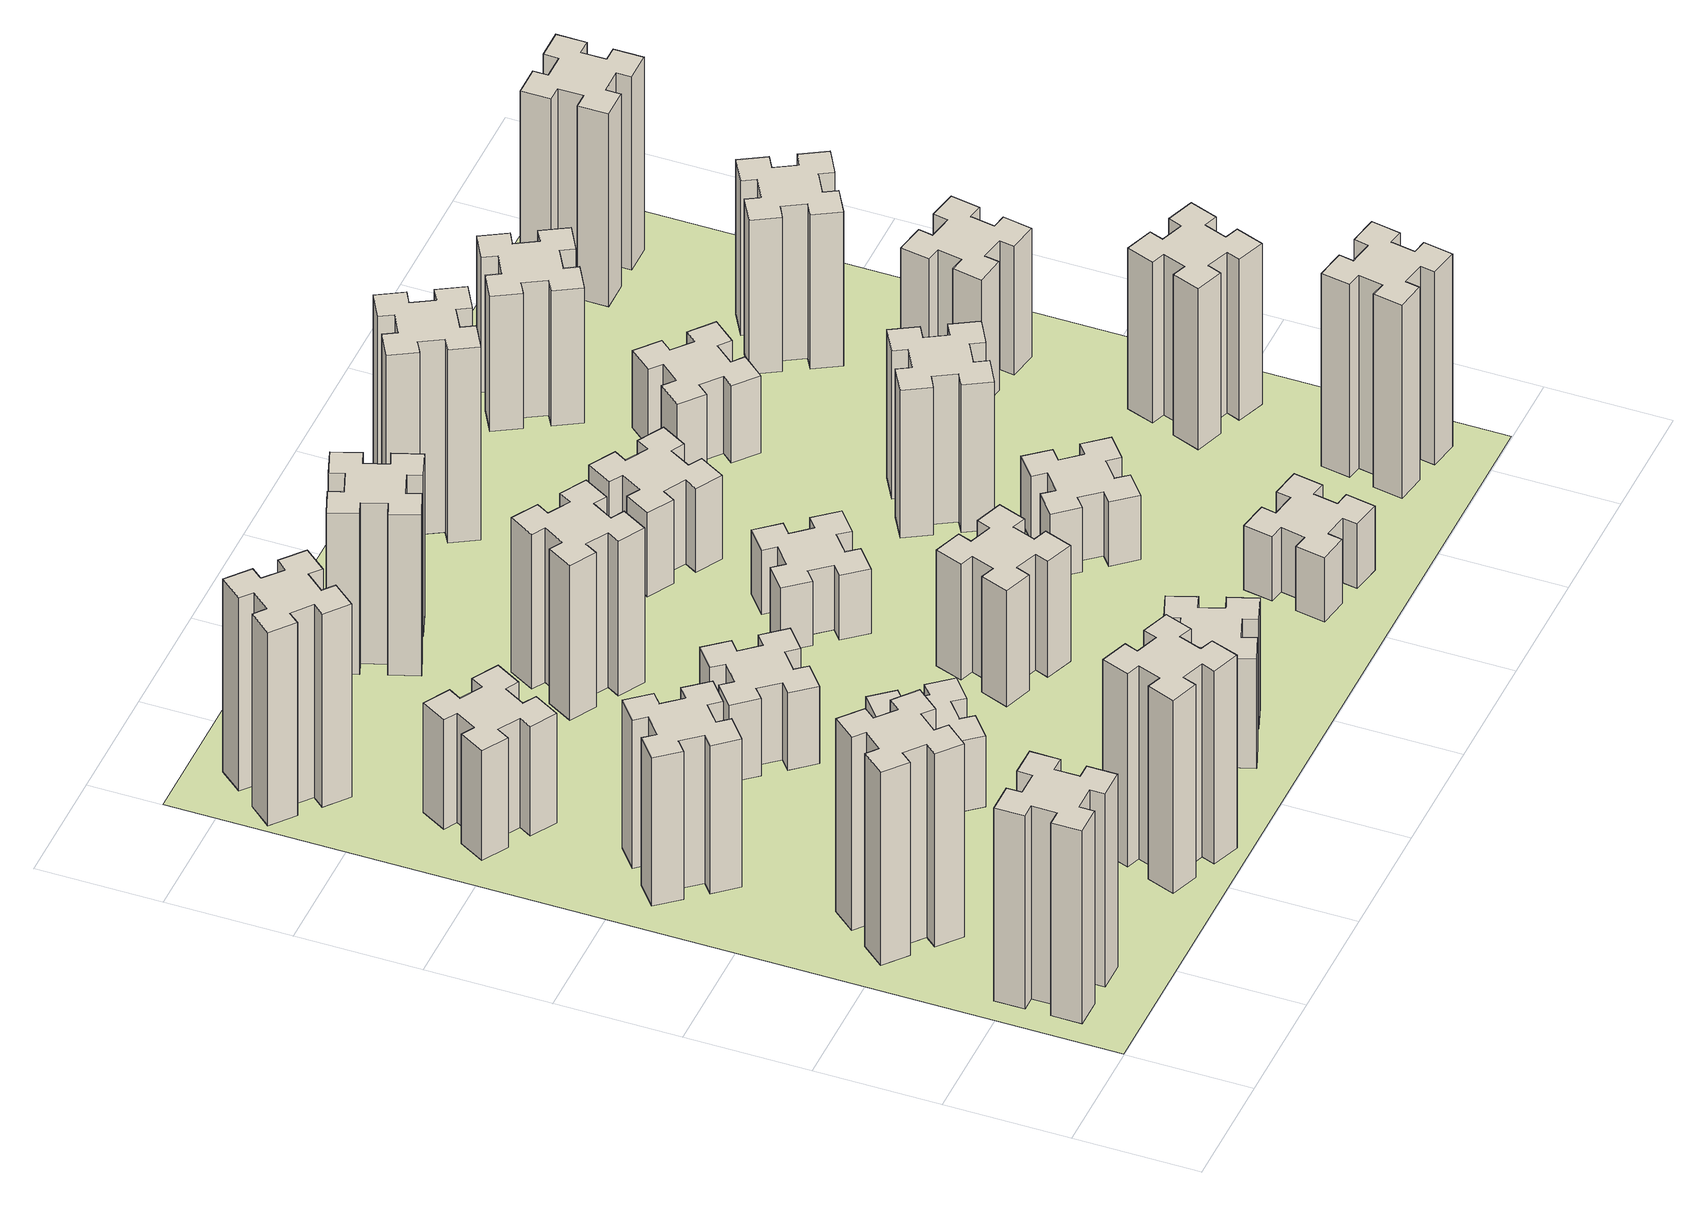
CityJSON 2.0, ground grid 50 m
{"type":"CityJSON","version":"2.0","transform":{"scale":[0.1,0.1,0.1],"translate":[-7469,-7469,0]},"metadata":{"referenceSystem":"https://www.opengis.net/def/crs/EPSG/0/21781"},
"CityObjects":{
"building1":{"type":"Building","attributes":{"class":"1000","function":"1000","usage":"1000","yearOfConstruction":2016,"roofType":"1000","measuredHeight":90,"storeysAboveGround":30,"storeysBelowGround":0},"geometry":[{"type":"Solid","lod":"1","boundaries":[[[[0,1,2,3,4,5,6,7,8,9,10,11,12,13,14,15,16,17,18,19]],[[17,16,20,21]],[[16,15,22,20]],[[15,14,23,22]],[[14,13,24,23]],[[13,12,25,24]],[[12,11,26,25]],[[11,10,27,26]],[[10,9,28,27]],[[9,8,29,28]],[[8,7,30,29]],[[7,6,31,30]],[[6,5,32,31]],[[5,4,33,32]],[[4,3,34,33]],[[3,2,35,34]],[[2,1,36,35]],[[1,0,37,36]],[[0,19,38,37]],[[19,18,39,38]],[[18,17,21,39]],[[24,25,26,27,28,29,30,31,32,33,34,35,36,37,38,39,21,20,22,23]]]]}]},
"building2":{"type":"Building","attributes":{"class":"1000","function":"1000","usage":"1000","yearOfConstruction":2016,"roofType":"1000","measuredHeight":90,"storeysAboveGround":30,"storeysBelowGround":0},"geometry":[{"type":"Solid","lod":"1","boundaries":[[[[40,41,42,43,44,45,46,47,48,49,50,51,52,53,54,55,56,57,58,59]],[[57,56,60,61]],[[56,55,62,60]],[[55,54,63,62]],[[54,53,64,63]],[[53,52,65,64]],[[52,51,66,65]],[[51,50,67,66]],[[50,49,68,67]],[[49,48,69,68]],[[48,47,70,69]],[[47,46,71,70]],[[46,45,72,71]],[[45,44,73,72]],[[44,43,74,73]],[[43,42,75,74]],[[42,41,76,75]],[[41,40,77,76]],[[40,59,78,77]],[[59,58,79,78]],[[58,57,61,79]],[[64,65,66,67,68,69,70,71,72,73,74,75,76,77,78,79,61,60,62,63]]]]}]},
"building3":{"type":"Building","attributes":{"class":"1000","function":"1000","usage":"1000","yearOfConstruction":2016,"roofType":"1000","measuredHeight":69,"storeysAboveGround":30,"storeysBelowGround":0},"geometry":[{"type":"Solid","lod":"1","boundaries":[[[[80,81,82,83,84,85,86,87,88,89,90,91,92,93,94,95,96,97,98,99]],[[97,96,100,101]],[[96,95,102,100]],[[95,94,103,102]],[[94,93,104,103]],[[93,92,105,104]],[[92,91,106,105]],[[91,90,107,106]],[[90,89,108,107]],[[89,88,109,108]],[[88,87,110,109]],[[87,86,111,110]],[[86,85,112,111]],[[85,84,113,112]],[[84,83,114,113]],[[83,82,115,114]],[[82,81,116,115]],[[81,80,117,116]],[[80,99,118,117]],[[99,98,119,118]],[[98,97,101,119]],[[104,105,106,107,108,109,110,111,112,113,114,115,116,117,118,119,101,100,102,103]]]]}]},
"building4":{"type":"Building","attributes":{"class":"1000","function":"1000","usage":"1000","yearOfConstruction":2016,"roofType":"1000","measuredHeight":51,"storeysAboveGround":30,"storeysBelowGround":0},"geometry":[{"type":"Solid","lod":"1","boundaries":[[[[120,121,122,123,124,125,126,127,128,129,130,131,132,133,134,135,136,137,138,139]],[[137,136,140,141]],[[136,135,142,140]],[[135,134,143,142]],[[134,133,144,143]],[[133,132,145,144]],[[132,131,146,145]],[[131,130,147,146]],[[130,129,148,147]],[[129,128,149,148]],[[128,127,150,149]],[[127,126,151,150]],[[126,125,152,151]],[[125,124,153,152]],[[124,123,154,153]],[[123,122,155,154]],[[122,121,156,155]],[[121,120,157,156]],[[120,139,158,157]],[[139,138,159,158]],[[138,137,141,159]],[[144,145,146,147,148,149,150,151,152,153,154,155,156,157,158,159,141,140,142,143]]]]}]},
"building5":{"type":"Building","attributes":{"class":"1000","function":"1000","usage":"1000","yearOfConstruction":2016,"roofType":"1000","measuredHeight":90,"storeysAboveGround":30,"storeysBelowGround":0},"geometry":[{"type":"Solid","lod":"1","boundaries":[[[[160,161,162,163,164,165,166,167,168,169,170,171,172,173,174,175,176,177,178,179]],[[177,176,180,181]],[[176,175,182,180]],[[175,174,183,182]],[[174,173,184,183]],[[173,172,185,184]],[[172,171,186,185]],[[171,170,187,186]],[[170,169,188,187]],[[169,168,189,188]],[[168,167,190,189]],[[167,166,191,190]],[[166,165,192,191]],[[165,164,193,192]],[[164,163,194,193]],[[163,162,195,194]],[[162,161,196,195]],[[161,160,197,196]],[[160,179,198,197]],[[179,178,199,198]],[[178,177,181,199]],[[184,185,186,187,188,189,190,191,192,193,194,195,196,197,198,199,181,180,182,183]]]]}]},
"building6":{"type":"Building","attributes":{"class":"1000","function":"1000","usage":"1000","yearOfConstruction":2016,"roofType":"1000","measuredHeight":90,"storeysAboveGround":30,"storeysBelowGround":0},"geometry":[{"type":"Solid","lod":"1","boundaries":[[[[200,201,202,203,204,205,206,207,208,209,210,211,212,213,214,215,216,217,218,219]],[[217,216,220,221]],[[216,215,222,220]],[[215,214,223,222]],[[214,213,224,223]],[[213,212,225,224]],[[212,211,226,225]],[[211,210,227,226]],[[210,209,228,227]],[[209,208,229,228]],[[208,207,230,229]],[[207,206,231,230]],[[206,205,232,231]],[[205,204,233,232]],[[204,203,234,233]],[[203,202,235,234]],[[202,201,236,235]],[[201,200,237,236]],[[200,219,238,237]],[[219,218,239,238]],[[218,217,221,239]],[[224,225,226,227,228,229,230,231,232,233,234,235,236,237,238,239,221,220,222,223]]]]}]},
"building7":{"type":"Building","attributes":{"class":"1000","function":"1000","usage":"1000","yearOfConstruction":2016,"roofType":"1000","measuredHeight":33,"storeysAboveGround":30,"storeysBelowGround":0},"geometry":[{"type":"Solid","lod":"1","boundaries":[[[[240,241,242,243,244,245,246,247,248,249,250,251,252,253,254,255,256,257,258,259]],[[257,256,260,261]],[[256,255,262,260]],[[255,254,263,262]],[[254,253,264,263]],[[253,252,265,264]],[[252,251,266,265]],[[251,250,267,266]],[[250,249,268,267]],[[249,248,269,268]],[[248,247,270,269]],[[247,246,271,270]],[[246,245,272,271]],[[245,244,273,272]],[[244,243,274,273]],[[243,242,275,274]],[[242,241,276,275]],[[241,240,277,276]],[[240,259,278,277]],[[259,258,279,278]],[[258,257,261,279]],[[264,265,266,267,268,269,270,271,272,273,274,275,276,277,278,279,261,260,262,263]]]]}]},
"building8":{"type":"Building","attributes":{"class":"1000","function":"1000","usage":"1000","yearOfConstruction":2016,"roofType":"1000","measuredHeight":36,"storeysAboveGround":30,"storeysBelowGround":0},"geometry":[{"type":"Solid","lod":"1","boundaries":[[[[280,281,282,283,284,285,286,287,288,289,290,291,292,293,294,295,296,297,298,299]],[[297,296,300,301]],[[296,295,302,300]],[[295,294,303,302]],[[294,293,304,303]],[[293,292,305,304]],[[292,291,306,305]],[[291,290,307,306]],[[290,289,308,307]],[[289,288,309,308]],[[288,287,310,309]],[[287,286,311,310]],[[286,285,312,311]],[[285,284,313,312]],[[284,283,314,313]],[[283,282,315,314]],[[282,281,316,315]],[[281,280,317,316]],[[280,299,318,317]],[[299,298,319,318]],[[298,297,301,319]],[[304,305,306,307,308,309,310,311,312,313,314,315,316,317,318,319,301,300,302,303]]]]}]},
"building9":{"type":"Building","attributes":{"class":"1000","function":"1000","usage":"1000","yearOfConstruction":2016,"roofType":"1000","measuredHeight":51,"storeysAboveGround":30,"storeysBelowGround":0},"geometry":[{"type":"Solid","lod":"1","boundaries":[[[[320,321,322,323,324,325,326,327,328,329,330,331,332,333,334,335,336,337,338,339]],[[337,336,340,341]],[[336,335,342,340]],[[335,334,343,342]],[[334,333,344,343]],[[333,332,345,344]],[[332,331,346,345]],[[331,330,347,346]],[[330,329,348,347]],[[329,328,349,348]],[[328,327,350,349]],[[327,326,351,350]],[[326,325,352,351]],[[325,324,353,352]],[[324,323,354,353]],[[323,322,355,354]],[[322,321,356,355]],[[321,320,357,356]],[[320,339,358,357]],[[339,338,359,358]],[[338,337,341,359]],[[344,345,346,347,348,349,350,351,352,353,354,355,356,357,358,359,341,340,342,343]]]]}]},
"building10":{"type":"Building","attributes":{"class":"1000","function":"1000","usage":"1000","yearOfConstruction":2016,"roofType":"1000","measuredHeight":72,"storeysAboveGround":30,"storeysBelowGround":0},"geometry":[{"type":"Solid","lod":"1","boundaries":[[[[360,361,362,363,364,365,366,367,368,369,370,371,372,373,374,375,376,377,378,379]],[[377,376,380,381]],[[376,375,382,380]],[[375,374,383,382]],[[374,373,384,383]],[[373,372,385,384]],[[372,371,386,385]],[[371,370,387,386]],[[370,369,388,387]],[[369,368,389,388]],[[368,367,390,389]],[[367,366,391,390]],[[366,365,392,391]],[[365,364,393,392]],[[364,363,394,393]],[[363,362,395,394]],[[362,361,396,395]],[[361,360,397,396]],[[360,379,398,397]],[[379,378,399,398]],[[378,377,381,399]],[[384,385,386,387,388,389,390,391,392,393,394,395,396,397,398,399,381,380,382,383]]]]}]},
"building11":{"type":"Building","attributes":{"class":"1000","function":"1000","usage":"1000","yearOfConstruction":2016,"roofType":"1000","measuredHeight":75,"storeysAboveGround":30,"storeysBelowGround":0},"geometry":[{"type":"Solid","lod":"1","boundaries":[[[[400,401,402,403,404,405,406,407,408,409,410,411,412,413,414,415,416,417,418,419]],[[417,416,420,421]],[[416,415,422,420]],[[415,414,423,422]],[[414,413,424,423]],[[413,412,425,424]],[[412,411,426,425]],[[411,410,427,426]],[[410,409,428,427]],[[409,408,429,428]],[[408,407,430,429]],[[407,406,431,430]],[[406,405,432,431]],[[405,404,433,432]],[[404,403,434,433]],[[403,402,435,434]],[[402,401,436,435]],[[401,400,437,436]],[[400,419,438,437]],[[419,418,439,438]],[[418,417,421,439]],[[424,425,426,427,428,429,430,431,432,433,434,435,436,437,438,439,421,420,422,423]]]]}]},
"building12":{"type":"Building","attributes":{"class":"1000","function":"1000","usage":"1000","yearOfConstruction":2016,"roofType":"1000","measuredHeight":54,"storeysAboveGround":30,"storeysBelowGround":0},"geometry":[{"type":"Solid","lod":"1","boundaries":[[[[440,441,442,443,444,445,446,447,448,449,450,451,452,453,454,455,456,457,458,459]],[[457,456,460,461]],[[456,455,462,460]],[[455,454,463,462]],[[454,453,464,463]],[[453,452,465,464]],[[452,451,466,465]],[[451,450,467,466]],[[450,449,468,467]],[[449,448,469,468]],[[448,447,470,469]],[[447,446,471,470]],[[446,445,472,471]],[[445,444,473,472]],[[444,443,474,473]],[[443,442,475,474]],[[442,441,476,475]],[[441,440,477,476]],[[440,459,478,477]],[[459,458,479,478]],[[458,457,461,479]],[[464,465,466,467,468,469,470,471,472,473,474,475,476,477,478,479,461,460,462,463]]]]}]},
"building13":{"type":"Building","attributes":{"class":"1000","function":"1000","usage":"1000","yearOfConstruction":2016,"roofType":"1000","measuredHeight":30,"storeysAboveGround":30,"storeysBelowGround":0},"geometry":[{"type":"Solid","lod":"1","boundaries":[[[[480,481,482,483,484,485,486,487,488,489,490,491,492,493,494,495,496,497,498,499]],[[497,496,500,501]],[[496,495,502,500]],[[495,494,503,502]],[[494,493,504,503]],[[493,492,505,504]],[[492,491,506,505]],[[491,490,507,506]],[[490,489,508,507]],[[489,488,509,508]],[[488,487,510,509]],[[487,486,511,510]],[[486,485,512,511]],[[485,484,513,512]],[[484,483,514,513]],[[483,482,515,514]],[[482,481,516,515]],[[481,480,517,516]],[[480,499,518,517]],[[499,498,519,518]],[[498,497,501,519]],[[504,505,506,507,508,509,510,511,512,513,514,515,516,517,518,519,501,500,502,503]]]]}]},
"building14":{"type":"Building","attributes":{"class":"1000","function":"1000","usage":"1000","yearOfConstruction":2016,"roofType":"1000","measuredHeight":39,"storeysAboveGround":30,"storeysBelowGround":0},"geometry":[{"type":"Solid","lod":"1","boundaries":[[[[520,521,522,523,524,525,526,527,528,529,530,531,532,533,534,535,536,537,538,539]],[[537,536,540,541]],[[536,535,542,540]],[[535,534,543,542]],[[534,533,544,543]],[[533,532,545,544]],[[532,531,546,545]],[[531,530,547,546]],[[530,529,548,547]],[[529,528,549,548]],[[528,527,550,549]],[[527,526,551,550]],[[526,525,552,551]],[[525,524,553,552]],[[524,523,554,553]],[[523,522,555,554]],[[522,521,556,555]],[[521,520,557,556]],[[520,539,558,557]],[[539,538,559,558]],[[538,537,541,559]],[[544,545,546,547,548,549,550,551,552,553,554,555,556,557,558,559,541,540,542,543]]]]}]},
"building15":{"type":"Building","attributes":{"class":"1000","function":"1000","usage":"1000","yearOfConstruction":2016,"roofType":"1000","measuredHeight":30,"storeysAboveGround":30,"storeysBelowGround":0},"geometry":[{"type":"Solid","lod":"1","boundaries":[[[[560,561,562,563,564,565,566,567,568,569,570,571,572,573,574,575,576,577,578,579]],[[577,576,580,581]],[[576,575,582,580]],[[575,574,583,582]],[[574,573,584,583]],[[573,572,585,584]],[[572,571,586,585]],[[571,570,587,586]],[[570,569,588,587]],[[569,568,589,588]],[[568,567,590,589]],[[567,566,591,590]],[[566,565,592,591]],[[565,564,593,592]],[[564,563,594,593]],[[563,562,595,594]],[[562,561,596,595]],[[561,560,597,596]],[[560,579,598,597]],[[579,578,599,598]],[[578,577,581,599]],[[584,585,586,587,588,589,590,591,592,593,594,595,596,597,598,599,581,580,582,583]]]]}]},
"building16":{"type":"Building","attributes":{"class":"1000","function":"1000","usage":"1000","yearOfConstruction":2016,"roofType":"1000","measuredHeight":90,"storeysAboveGround":30,"storeysBelowGround":0},"geometry":[{"type":"Solid","lod":"1","boundaries":[[[[600,601,602,603,604,605,606,607,608,609,610,611,612,613,614,615,616,617,618,619]],[[617,616,620,621]],[[616,615,622,620]],[[615,614,623,622]],[[614,613,624,623]],[[613,612,625,624]],[[612,611,626,625]],[[611,610,627,626]],[[610,609,628,627]],[[609,608,629,628]],[[608,607,630,629]],[[607,606,631,630]],[[606,605,632,631]],[[605,604,633,632]],[[604,603,634,633]],[[603,602,635,634]],[[602,601,636,635]],[[601,600,637,636]],[[600,619,638,637]],[[619,618,639,638]],[[618,617,621,639]],[[624,625,626,627,628,629,630,631,632,633,634,635,636,637,638,639,621,620,622,623]]]]}]},
"building17":{"type":"Building","attributes":{"class":"1000","function":"1000","usage":"1000","yearOfConstruction":2016,"roofType":"1000","measuredHeight":30,"storeysAboveGround":30,"storeysBelowGround":0},"geometry":[{"type":"Solid","lod":"1","boundaries":[[[[640,641,642,643,644,645,646,647,648,649,650,651,652,653,654,655,656,657,658,659]],[[657,656,660,661]],[[656,655,662,660]],[[655,654,663,662]],[[654,653,664,663]],[[653,652,665,664]],[[652,651,666,665]],[[651,650,667,666]],[[650,649,668,667]],[[649,648,669,668]],[[648,647,670,669]],[[647,646,671,670]],[[646,645,672,671]],[[645,644,673,672]],[[644,643,674,673]],[[643,642,675,674]],[[642,641,676,675]],[[641,640,677,676]],[[640,659,678,677]],[[659,658,679,678]],[[658,657,661,679]],[[664,665,666,667,668,669,670,671,672,673,674,675,676,677,678,679,661,660,662,663]]]]}]},
"building18":{"type":"Building","attributes":{"class":"1000","function":"1000","usage":"1000","yearOfConstruction":2016,"roofType":"1000","measuredHeight":69,"storeysAboveGround":30,"storeysBelowGround":0},"geometry":[{"type":"Solid","lod":"1","boundaries":[[[[680,681,682,683,684,685,686,687,688,689,690,691,692,693,694,695,696,697,698,699]],[[697,696,700,701]],[[696,695,702,700]],[[695,694,703,702]],[[694,693,704,703]],[[693,692,705,704]],[[692,691,706,705]],[[691,690,707,706]],[[690,689,708,707]],[[689,688,709,708]],[[688,687,710,709]],[[687,686,711,710]],[[686,685,712,711]],[[685,684,713,712]],[[684,683,714,713]],[[683,682,715,714]],[[682,681,716,715]],[[681,680,717,716]],[[680,699,718,717]],[[699,698,719,718]],[[698,697,701,719]],[[704,705,706,707,708,709,710,711,712,713,714,715,716,717,718,719,701,700,702,703]]]]}]},
"building19":{"type":"Building","attributes":{"class":"1000","function":"1000","usage":"1000","yearOfConstruction":2016,"roofType":"1000","measuredHeight":36,"storeysAboveGround":30,"storeysBelowGround":0},"geometry":[{"type":"Solid","lod":"1","boundaries":[[[[720,721,722,723,724,725,726,727,728,729,730,731,732,733,734,735,736,737,738,739]],[[737,736,740,741]],[[736,735,742,740]],[[735,734,743,742]],[[734,733,744,743]],[[733,732,745,744]],[[732,731,746,745]],[[731,730,747,746]],[[730,729,748,747]],[[729,728,749,748]],[[728,727,750,749]],[[727,726,751,750]],[[726,725,752,751]],[[725,724,753,752]],[[724,723,754,753]],[[723,722,755,754]],[[722,721,756,755]],[[721,720,757,756]],[[720,739,758,757]],[[739,738,759,758]],[[738,737,741,759]],[[744,745,746,747,748,749,750,751,752,753,754,755,756,757,758,759,741,740,742,743]]]]}]},
"building20":{"type":"Building","attributes":{"class":"1000","function":"1000","usage":"1000","yearOfConstruction":2016,"roofType":"1000","measuredHeight":90,"storeysAboveGround":30,"storeysBelowGround":0},"geometry":[{"type":"Solid","lod":"1","boundaries":[[[[760,761,762,763,764,765,766,767,768,769,770,771,772,773,774,775,776,777,778,779]],[[777,776,780,781]],[[776,775,782,780]],[[775,774,783,782]],[[774,773,784,783]],[[773,772,785,784]],[[772,771,786,785]],[[771,770,787,786]],[[770,769,788,787]],[[769,768,789,788]],[[768,767,790,789]],[[767,766,791,790]],[[766,765,792,791]],[[765,764,793,792]],[[764,763,794,793]],[[763,762,795,794]],[[762,761,796,795]],[[761,760,797,796]],[[760,779,798,797]],[[779,778,799,798]],[[778,777,781,799]],[[784,785,786,787,788,789,790,791,792,793,794,795,796,797,798,799,781,780,782,783]]]]}]},
"building21":{"type":"Building","attributes":{"class":"1000","function":"1000","usage":"1000","yearOfConstruction":2016,"roofType":"1000","measuredHeight":63,"storeysAboveGround":30,"storeysBelowGround":0},"geometry":[{"type":"Solid","lod":"1","boundaries":[[[[800,801,802,803,804,805,806,807,808,809,810,811,812,813,814,815,816,817,818,819]],[[817,816,820,821]],[[816,815,822,820]],[[815,814,823,822]],[[814,813,824,823]],[[813,812,825,824]],[[812,811,826,825]],[[811,810,827,826]],[[810,809,828,827]],[[809,808,829,828]],[[808,807,830,829]],[[807,806,831,830]],[[806,805,832,831]],[[805,804,833,832]],[[804,803,834,833]],[[803,802,835,834]],[[802,801,836,835]],[[801,800,837,836]],[[800,819,838,837]],[[819,818,839,838]],[[818,817,821,839]],[[824,825,826,827,828,829,830,831,832,833,834,835,836,837,838,839,821,820,822,823]]]]}]},
"building22":{"type":"Building","attributes":{"class":"1000","function":"1000","usage":"1000","yearOfConstruction":2016,"roofType":"1000","measuredHeight":75,"storeysAboveGround":30,"storeysBelowGround":0},"geometry":[{"type":"Solid","lod":"1","boundaries":[[[[840,841,842,843,844,845,846,847,848,849,850,851,852,853,854,855,856,857,858,859]],[[857,856,860,861]],[[856,855,862,860]],[[855,854,863,862]],[[854,853,864,863]],[[853,852,865,864]],[[852,851,866,865]],[[851,850,867,866]],[[850,849,868,867]],[[849,848,869,868]],[[848,847,870,869]],[[847,846,871,870]],[[846,845,872,871]],[[845,844,873,872]],[[844,843,874,873]],[[843,842,875,874]],[[842,841,876,875]],[[841,840,877,876]],[[840,859,878,877]],[[859,858,879,878]],[[858,857,861,879]],[[864,865,866,867,868,869,870,871,872,873,874,875,876,877,878,879,861,860,862,863]]]]}]},
"building23":{"type":"Building","attributes":{"class":"1000","function":"1000","usage":"1000","yearOfConstruction":2016,"roofType":"1000","measuredHeight":60,"storeysAboveGround":30,"storeysBelowGround":0},"geometry":[{"type":"Solid","lod":"1","boundaries":[[[[880,881,882,883,884,885,886,887,888,889,890,891,892,893,894,895,896,897,898,899]],[[897,896,900,901]],[[896,895,902,900]],[[895,894,903,902]],[[894,893,904,903]],[[893,892,905,904]],[[892,891,906,905]],[[891,890,907,906]],[[890,889,908,907]],[[889,888,909,908]],[[888,887,910,909]],[[887,886,911,910]],[[886,885,912,911]],[[885,884,913,912]],[[884,883,914,913]],[[883,882,915,914]],[[882,881,916,915]],[[881,880,917,916]],[[880,899,918,917]],[[899,898,919,918]],[[898,897,901,919]],[[904,905,906,907,908,909,910,911,912,913,914,915,916,917,918,919,901,900,902,903]]]]}]},
"building24":{"type":"Building","attributes":{"class":"1000","function":"1000","usage":"1000","yearOfConstruction":2016,"roofType":"1000","measuredHeight":72,"storeysAboveGround":30,"storeysBelowGround":0},"geometry":[{"type":"Solid","lod":"1","boundaries":[[[[920,921,922,923,924,925,926,927,928,929,930,931,932,933,934,935,936,937,938,939]],[[937,936,940,941]],[[936,935,942,940]],[[935,934,943,942]],[[934,933,944,943]],[[933,932,945,944]],[[932,931,946,945]],[[931,930,947,946]],[[930,929,948,947]],[[929,928,949,948]],[[928,927,950,949]],[[927,926,951,950]],[[926,925,952,951]],[[925,924,953,952]],[[924,923,954,953]],[[923,922,955,954]],[[922,921,956,955]],[[921,920,957,956]],[[920,939,958,957]],[[939,938,959,958]],[[938,937,941,959]],[[944,945,946,947,948,949,950,951,952,953,954,955,956,957,958,959,941,940,942,943]]]]}]},
"building25":{"type":"Building","attributes":{"class":"1000","function":"1000","usage":"1000","yearOfConstruction":2016,"roofType":"1000","measuredHeight":90,"storeysAboveGround":30,"storeysBelowGround":0},"geometry":[{"type":"Solid","lod":"1","boundaries":[[[[960,961,962,963,964,965,966,967,968,969,970,971,972,973,974,975,976,977,978,979]],[[977,976,980,981]],[[976,975,982,980]],[[975,974,983,982]],[[974,973,984,983]],[[973,972,985,984]],[[972,971,986,985]],[[971,970,987,986]],[[970,969,988,987]],[[969,968,989,988]],[[968,967,990,989]],[[967,966,991,990]],[[966,965,992,991]],[[965,964,993,992]],[[964,963,994,993]],[[963,962,995,994]],[[962,961,996,995]],[[961,960,997,996]],[[960,979,998,997]],[[979,978,999,998]],[[978,977,981,999]],[[984,985,986,987,988,989,990,991,992,993,994,995,996,997,998,999,981,980,982,983]]]]}]},
"landuse1":{"type":"LandUse","attributes":{"name":"plot1","function":"1010"},"geometry":[{"type":"MultiSurface","lod":"1","boundaries":[[[1000,1001,1002,1003]]]}]}
},
"vertices":[
[165,425,0],[165,325,0],[105,325,0],[105,205,0],[225,205,0],[225,265,0],[325,265,0],[325,205,0],[445,205,0],[445,325,0],[385,325,0],[385,425,0],[445,425,0],[445,545,0],[325,545,0],[325,485,0],[225,485,0],[225,545,0],[105,545,0],[105,425,0],[225,485,900],[225,545,900],[325,485,900],[325,545,900],[445,545,900],[445,425,900],[385,425,900],[385,325,900],[445,325,900],[445,205,900],[325,205,900],[325,265,900],[225,265,900],[225,205,900],[105,205,900],[105,325,900],[165,325,900],[165,425,900],[105,425,900],[105,545,900],
[484,1067,0],[408,1132,0],[446,1178,0],[354,1255,0],[277,1163,0],[323,1124,0],[259,1048,0],[213,1086,0],[136,994,0],[228,917,0],[266,963,0],[343,899,0],[304,853,0],[396,776,0],[473,868,0],[427,906,0],[492,983,0],[538,944,0],[615,1036,0],[523,1113,0],[492,983,900],[538,944,900],[427,906,900],[473,868,900],[396,776,900],[304,853,900],[343,899,900],[266,963,900],[228,917,900],[136,994,900],[213,1086,900],[259,1048,900],[323,1124,900],[277,1163,900],[354,1255,900],[446,1178,900],[408,1132,900],[484,1067,900],[523,1113,900],[615,1036,900],
[492,1888,0],[427,1964,0],[473,2003,0],[396,2095,0],[304,2018,0],[343,1972,0],[266,1907,0],[228,1953,0],[136,1876,0],[213,1784,0],[259,1823,0],[323,1746,0],[277,1708,0],[354,1616,0],[446,1693,0],[408,1739,0],[484,1803,0],[523,1757,0],[615,1834,0],[538,1926,0],[484,1803,690],[523,1757,690],[408,1739,690],[446,1693,690],[354,1616,690],[277,1708,690],[323,1746,690],[259,1823,690],[213,1784,690],[136,1876,690],[228,1953,690],[266,1907,690],[343,1972,690],[304,2018,690],[396,2095,690],[473,2003,690],[427,1964,690],[492,1888,690],[538,1926,690],[615,1834,690],
[446,2497,0],[496,2584,0],[548,2554,0],[608,2658,0],[504,2718,0],[474,2666,0],[387,2716,0],[417,2768,0],[313,2828,0],[253,2724,0],[305,2694,0],[255,2607,0],[203,2637,0],[143,2533,0],[247,2473,0],[277,2525,0],[364,2475,0],[334,2423,0],[438,2363,0],[498,2467,0],[364,2475,510],[334,2423,510],[277,2525,510],[247,2473,510],[143,2533,510],[203,2637,510],[255,2607,510],[305,2694,510],[253,2724,510],[313,2828,510],[417,2768,510],[387,2716,510],[474,2666,510],[504,2718,510],[608,2658,510],[548,2554,510],[496,2584,510],[446,2497,510],[498,2467,510],[438,2363,510],
[1029,360,0],[995,266,0],[939,287,0],[897,174,0],[1010,133,0],[1031,189,0],[1125,155,0],[1104,99,0],[1217,57,0],[1258,170,0],[1202,191,0],[1236,285,0],[1292,264,0],[1333,377,0],[1220,418,0],[1200,362,0],[1106,396,0],[1127,452,0],[1014,493,0],[973,380,0],[1106,396,900],[1127,452,900],[1200,362,900],[1220,418,900],[1333,377,900],[1292,264,900],[1236,285,900],[1202,191,900],[1258,170,900],[1217,57,900],[1104,99,900],[1125,155,900],[1031,189,900],[1010,133,900],[897,174,900],[939,287,900],[995,266,900],[1029,360,900],[973,380,900],[1014,493,900],
[384,3387,0],[308,3452,0],[346,3498,0],[254,3575,0],[177,3483,0],[223,3444,0],[159,3368,0],[113,3406,0],[36,3314,0],[128,3237,0],[166,3283,0],[243,3219,0],[204,3173,0],[296,3096,0],[373,3188,0],[327,3226,0],[392,3303,0],[438,3264,0],[515,3356,0],[423,3433,0],[392,3303,900],[438,3264,900],[327,3226,900],[373,3188,900],[296,3096,900],[204,3173,900],[243,3219,900],[166,3283,900],[128,3237,900],[36,3314,900],[113,3406,900],[159,3368,900],[223,3444,900],[177,3483,900],[254,3575,900],[346,3498,900],[308,3452,900],[384,3387,900],[423,3433,900],[515,3356,900],
[1083,1332,0],[1006,1267,0],[968,1313,0],[876,1236,0],[953,1144,0],[999,1183,0],[1063,1106,0],[1017,1068,0],[1094,976,0],[1186,1053,0],[1148,1099,0],[1224,1163,0],[1263,1117,0],[1355,1194,0],[1278,1286,0],[1232,1248,0],[1167,1324,0],[1213,1363,0],[1136,1455,0],[1044,1378,0],[1167,1324,330],[1213,1363,330],[1232,1248,330],[1278,1286,330],[1355,1194,330],[1263,1117,330],[1224,1163,330],[1148,1099,330],[1186,1053,330],[1094,976,330],[1017,1068,330],[1063,1106,330],[999,1183,330],[953,1144,330],[876,1236,330],[968,1313,330],[1006,1267,330],[1083,1332,330],[1044,1378,330],[1136,1455,330],
[1083,1972,0],[1006,1907,0],[968,1953,0],[876,1876,0],[953,1784,0],[999,1823,0],[1063,1746,0],[1017,1708,0],[1094,1616,0],[1186,1693,0],[1148,1739,0],[1224,1803,0],[1263,1757,0],[1355,1834,0],[1278,1926,0],[1232,1888,0],[1167,1964,0],[1213,2003,0],[1136,2095,0],[1044,2018,0],[1167,1964,360],[1213,2003,360],[1232,1888,360],[1278,1926,360],[1355,1834,360],[1263,1757,360],[1224,1803,360],[1148,1739,360],[1186,1693,360],[1094,1616,360],[1017,1708,360],[1063,1746,360],[999,1823,360],[953,1784,360],[876,1876,360],[968,1953,360],[1006,1907,360],[1083,1972,360],[1044,2018,360],[1136,2095,360],
[1765,496,0],[1671,462,0],[1650,518,0],[1537,477,0],[1579,364,0],[1635,385,0],[1669,291,0],[1613,270,0],[1654,157,0],[1767,199,0],[1746,255,0],[1840,289,0],[1860,233,0],[1973,274,0],[1932,387,0],[1876,366,0],[1842,460,0],[1898,480,0],[1857,593,0],[1744,552,0],[1842,460,510],[1898,480,510],[1876,366,510],[1932,387,510],[1973,274,510],[1860,233,510],[1840,289,510],[1746,255,510],[1767,199,510],[1654,157,510],[1613,270,510],[1669,291,510],[1635,385,510],[1579,364,510],[1537,477,510],[1650,518,510],[1671,462,510],[1765,496,510],[1744,552,510],[1857,593,510],
[1314,2666,0],[1227,2716,0],[1257,2768,0],[1153,2828,0],[1093,2724,0],[1145,2694,0],[1095,2607,0],[1043,2637,0],[983,2533,0],[1087,2473,0],[1117,2525,0],[1204,2475,0],[1174,2423,0],[1278,2363,0],[1338,2467,0],[1286,2497,0],[1336,2584,0],[1388,2554,0],[1448,2658,0],[1344,2718,0],[1336,2584,720],[1388,2554,720],[1286,2497,720],[1338,2467,720],[1278,2363,720],[1174,2423,720],[1204,2475,720],[1117,2525,720],[1087,2473,720],[983,2533,720],[1043,2637,720],[1095,2607,720],[1145,2694,720],[1093,2724,720],[1153,2828,720],[1257,2768,720],[1227,2716,720],[1314,2666,720],[1344,2718,720],[1448,2658,720],
[1125,3456,0],[1031,3422,0],[1010,3478,0],[897,3437,0],[939,3324,0],[995,3345,0],[1029,3251,0],[973,3230,0],[1014,3117,0],[1127,3159,0],[1106,3215,0],[1200,3249,0],[1220,3193,0],[1333,3234,0],[1292,3347,0],[1236,3326,0],[1202,3420,0],[1258,3440,0],[1217,3553,0],[1104,3512,0],[1202,3420,750],[1258,3440,750],[1236,3326,750],[1292,3347,750],[1333,3234,750],[1220,3193,750],[1200,3249,750],[1106,3215,750],[1127,3159,750],[1014,3117,750],[973,3230,750],[1029,3251,750],[995,3345,750],[939,3324,750],[897,3437,750],[1010,3478,750],[1031,3422,750],[1125,3456,750],[1104,3512,750],[1217,3553,750],
[1769,1300,0],[1735,1206,0],[1679,1227,0],[1637,1114,0],[1750,1073,0],[1771,1129,0],[1865,1095,0],[1844,1039,0],[1957,997,0],[1998,1110,0],[1942,1131,0],[1976,1225,0],[2032,1204,0],[2073,1317,0],[1960,1358,0],[1940,1302,0],[1846,1336,0],[1867,1392,0],[1754,1433,0],[1713,1320,0],[1846,1336,540],[1867,1392,540],[1940,1302,540],[1960,1358,540],[2073,1317,540],[2032,1204,540],[1976,1225,540],[1942,1131,540],[1998,1110,540],[1957,997,540],[1844,1039,540],[1865,1095,540],[1771,1129,540],[1750,1073,540],[1637,1114,540],[1679,1227,540],[1735,1206,540],[1769,1300,540],[1713,1320,540],[1754,1433,540],
[1972,1988,0],[1907,2064,0],[1953,2103,0],[1876,2195,0],[1784,2118,0],[1823,2072,0],[1746,2007,0],[1708,2053,0],[1616,1976,0],[1693,1884,0],[1739,1923,0],[1803,1846,0],[1757,1808,0],[1834,1716,0],[1926,1793,0],[1888,1839,0],[1964,1903,0],[2003,1857,0],[2095,1934,0],[2018,2026,0],[1964,1903,300],[2003,1857,300],[1888,1839,300],[1926,1793,300],[1834,1716,300],[1757,1808,300],[1803,1846,300],[1739,1923,300],[1693,1884,300],[1616,1976,300],[1708,2053,300],[1746,2007,300],[1823,2072,300],[1784,2118,300],[1876,2195,300],[1953,2103,300],[1907,2064,300],[1972,1988,300],[2018,2026,300],[2095,1934,300],
[2026,2497,0],[2076,2584,0],[2128,2554,0],[2188,2658,0],[2084,2718,0],[2054,2666,0],[1967,2716,0],[1997,2768,0],[1893,2828,0],[1833,2724,0],[1885,2694,0],[1835,2607,0],[1783,2637,0],[1723,2533,0],[1827,2473,0],[1857,2525,0],[1944,2475,0],[1914,2423,0],[2018,2363,0],[2078,2467,0],[1944,2475,390],[1914,2423,390],[1857,2525,390],[1827,2473,390],[1723,2533,390],[1783,2637,390],[1835,2607,390],[1885,2694,390],[1833,2724,390],[1893,2828,390],[1997,2768,390],[1967,2716,390],[2054,2666,390],[2084,2718,390],[2188,2658,390],[2128,2554,390],[2076,2584,390],[2026,2497,390],[2078,2467,390],[2018,2363,390],
[2596,444,0],[2578,345,0],[2519,356,0],[2498,237,0],[2617,217,0],[2627,276,0],[2725,258,0],[2715,199,0],[2833,178,0],[2854,297,0],[2795,307,0],[2812,405,0],[2871,395,0],[2892,513,0],[2774,534,0],[2764,475,0],[2665,492,0],[2676,551,0],[2557,572,0],[2537,454,0],[2665,492,300],[2676,551,300],[2764,475,300],[2774,534,300],[2892,513,300],[2871,395,300],[2812,405,300],[2795,307,300],[2854,297,300],[2833,178,300],[2715,199,300],[2725,258,300],[2627,276,300],[2617,217,300],[2498,237,300],[2519,356,300],[2578,345,300],[2596,444,300],[2537,454,300],[2557,572,300],
[1844,3556,0],[1757,3506,0],[1727,3558,0],[1623,3498,0],[1683,3394,0],[1735,3424,0],[1785,3337,0],[1733,3307,0],[1793,3203,0],[1897,3263,0],[1867,3315,0],[1954,3365,0],[1984,3313,0],[2088,3373,0],[2028,3477,0],[1976,3447,0],[1926,3534,0],[1978,3564,0],[1918,3668,0],[1814,3608,0],[1926,3534,900],[1978,3564,900],[1976,3447,900],[2028,3477,900],[2088,3373,900],[1984,3313,900],[1954,3365,900],[1867,3315,900],[1897,3263,900],[1793,3203,900],[1733,3307,900],[1785,3337,900],[1735,3424,900],[1683,3394,900],[1623,3498,900],[1727,3558,900],[1757,3506,900],[1844,3556,900],[1814,3608,900],[1918,3668,900],
[2628,1099,0],[2704,1163,0],[2743,1117,0],[2835,1194,0],[2758,1286,0],[2712,1248,0],[2647,1324,0],[2693,1363,0],[2616,1455,0],[2524,1378,0],[2563,1332,0],[2486,1267,0],[2448,1313,0],[2356,1236,0],[2433,1144,0],[2479,1183,0],[2543,1106,0],[2497,1068,0],[2574,976,0],[2666,1053,0],[2543,1106,300],[2497,1068,300],[2479,1183,300],[2433,1144,300],[2356,1236,300],[2448,1313,300],[2486,1267,300],[2563,1332,300],[2524,1378,300],[2616,1455,300],[2693,1363,300],[2647,1324,300],[2712,1248,300],[2758,1286,300],[2835,1194,300],[2743,1117,300],[2704,1163,300],[2628,1099,300],[2666,1053,300],[2574,976,300],
[2475,1744,0],[2525,1657,0],[2473,1627,0],[2533,1523,0],[2637,1583,0],[2607,1635,0],[2694,1685,0],[2724,1633,0],[2828,1693,0],[2768,1797,0],[2716,1767,0],[2666,1854,0],[2718,1884,0],[2658,1988,0],[2554,1928,0],[2584,1876,0],[2497,1826,0],[2467,1878,0],[2363,1818,0],[2423,1714,0],[2497,1826,690],[2467,1878,690],[2584,1876,690],[2554,1928,690],[2658,1988,690],[2718,1884,690],[2666,1854,690],[2716,1767,690],[2768,1797,690],[2828,1693,690],[2724,1633,690],[2694,1685,690],[2607,1635,690],[2637,1583,690],[2533,1523,690],[2473,1627,690],[2525,1657,690],[2475,1744,690],[2423,1714,690],[2363,1818,690],
[2486,2643,0],[2563,2579,0],[2524,2533,0],[2616,2456,0],[2693,2548,0],[2647,2586,0],[2712,2663,0],[2758,2624,0],[2835,2716,0],[2743,2793,0],[2704,2747,0],[2628,2812,0],[2666,2858,0],[2574,2935,0],[2497,2843,0],[2543,2804,0],[2479,2728,0],[2433,2766,0],[2356,2674,0],[2448,2597,0],[2479,2728,360],[2433,2766,360],[2543,2804,360],[2497,2843,360],[2574,2935,360],[2666,2858,360],[2628,2812,360],[2704,2747,360],[2743,2793,360],[2835,2716,360],[2758,2624,360],[2712,2663,360],[2647,2586,360],[2693,2548,360],[2616,2456,360],[2524,2533,360],[2563,2579,360],[2486,2643,360],[2448,2597,360],[2356,2674,360],
[3504,475,0],[3405,492,0],[3416,551,0],[3297,572,0],[3277,454,0],[3336,444,0],[3318,345,0],[3259,356,0],[3238,237,0],[3357,217,0],[3367,276,0],[3465,258,0],[3455,199,0],[3573,178,0],[3594,297,0],[3535,307,0],[3552,405,0],[3611,395,0],[3632,513,0],[3514,534,0],[3552,405,900],[3611,395,900],[3535,307,900],[3594,297,900],[3573,178,900],[3455,199,900],[3465,258,900],[3367,276,900],[3357,217,900],[3238,237,900],[3259,356,900],[3318,345,900],[3336,444,900],[3277,454,900],[3297,572,900],[3416,551,900],[3405,492,900],[3504,475,900],[3514,534,900],[3632,513,900],
[2716,3347,0],[2666,3434,0],[2718,3464,0],[2658,3568,0],[2554,3508,0],[2584,3456,0],[2497,3406,0],[2467,3458,0],[2363,3398,0],[2423,3294,0],[2475,3324,0],[2525,3237,0],[2473,3207,0],[2533,3103,0],[2637,3163,0],[2607,3215,0],[2694,3265,0],[2724,3213,0],[2828,3273,0],[2768,3377,0],[2694,3265,630],[2724,3213,630],[2607,3215,630],[2637,3163,630],[2533,3103,630],[2473,3207,630],[2525,3237,630],[2475,3324,630],[2423,3294,630],[2363,3398,630],[2467,3458,630],[2497,3406,630],[2584,3456,630],[2554,3508,630],[2658,3568,630],[2718,3464,630],[2666,3434,630],[2716,3347,630],[2768,3377,630],[2828,3273,630],
[3351,1029,0],[3445,995,0],[3424,939,0],[3537,897,0],[3578,1010,0],[3522,1031,0],[3556,1125,0],[3612,1104,0],[3653,1217,0],[3540,1258,0],[3520,1202,0],[3426,1236,0],[3447,1292,0],[3334,1333,0],[3293,1220,0],[3349,1200,0],[3315,1106,0],[3259,1127,0],[3217,1014,0],[3330,973,0],[3315,1106,750],[3259,1127,750],[3349,1200,750],[3293,1220,750],[3334,1333,750],[3447,1292,750],[3426,1236,750],[3520,1202,750],[3540,1258,750],[3653,1217,750],[3612,1104,750],[3556,1125,750],[3522,1031,750],[3578,1010,750],[3537,897,750],[3424,939,750],[3445,995,750],[3351,1029,750],[3330,973,750],[3217,1014,750],
[3267,1856,0],[3365,1838,0],[3355,1779,0],[3473,1758,0],[3494,1877,0],[3435,1887,0],[3452,1985,0],[3511,1975,0],[3532,2093,0],[3414,2114,0],[3404,2055,0],[3305,2072,0],[3316,2131,0],[3197,2152,0],[3177,2034,0],[3236,2024,0],[3218,1925,0],[3159,1936,0],[3138,1817,0],[3257,1797,0],[3218,1925,600],[3159,1936,600],[3236,2024,600],[3177,2034,600],[3197,2152,600],[3316,2131,600],[3305,2072,600],[3404,2055,600],[3414,2114,600],[3532,2093,600],[3511,1975,600],[3452,1985,600],[3435,1887,600],[3494,1877,600],[3473,1758,600],[3355,1779,600],[3365,1838,600],[3267,1856,600],[3257,1797,600],[3138,1817,600],
[3247,2475,0],[3334,2525,0],[3364,2473,0],[3468,2533,0],[3408,2637,0],[3356,2607,0],[3306,2694,0],[3358,2724,0],[3298,2828,0],[3194,2768,0],[3224,2716,0],[3137,2666,0],[3107,2718,0],[3003,2658,0],[3063,2554,0],[3115,2584,0],[3165,2497,0],[3113,2467,0],[3173,2363,0],[3277,2423,0],[3165,2497,720],[3113,2467,720],[3115,2584,720],[3063,2554,720],[3003,2658,720],[3107,2718,720],[3137,2666,720],[3224,2716,720],[3194,2768,720],[3298,2828,720],[3358,2724,720],[3306,2694,720],[3356,2607,720],[3408,2637,720],[3468,2533,720],[3364,2473,720],[3334,2525,720],[3247,2475,720],[3277,2423,720],[3173,2363,720],
[3285,3325,0],[3385,3325,0],[3385,3265,0],[3505,3265,0],[3505,3385,0],[3445,3385,0],[3445,3485,0],[3505,3485,0],[3505,3605,0],[3385,3605,0],[3385,3545,0],[3285,3545,0],[3285,3605,0],[3165,3605,0],[3165,3485,0],[3225,3485,0],[3225,3385,0],[3165,3385,0],[3165,3265,0],[3285,3265,0],[3225,3385,900],[3165,3385,900],[3225,3485,900],[3165,3485,900],[3165,3605,900],[3285,3605,900],[3285,3545,900],[3385,3545,900],[3385,3605,900],[3505,3605,900],[3505,3485,900],[3445,3485,900],[3445,3385,900],[3505,3385,900],[3505,3265,900],[3385,3265,900],[3385,3325,900],[3285,3325,900],[3285,3265,900],[3165,3265,900],
[5,3705,0],[3705,3705,0],[3705,5,0],[5,5,0]
]}
